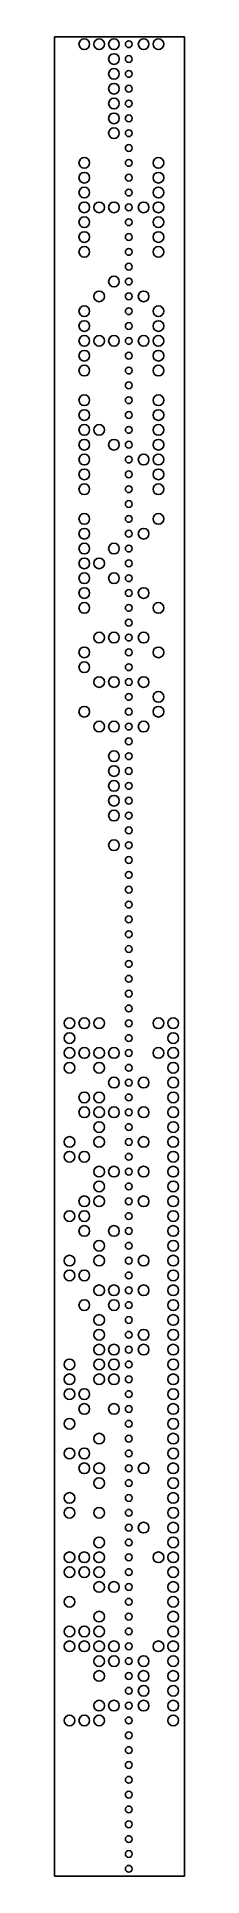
# Model space of a CAD drawing. Extents: x 0 to 22, y 0 to 315.
import ezdxf

# ---------------------------------------------------------------- set-up
doc = ezdxf.new("R2010")
doc.units = 0
doc.layers.add('JA', color=7, linetype='CONTINUOUS')

msp = doc.modelspace()

# ---------------------------------------------------------------- linework, layer by layer
at = {"layer": 'JA'}
for p, q in [((0, 0), (0, 314.96)), ((0, 314.96), (22.225, 314.96)), ((0, 314.96, 7), (22.225, 314.96)), ((22.225, 0), (22.225, 314.96)), ((0, 0), (22.225, 0))]:
    msp.add_line(p, q, dxfattribs=at)
for centre, radius in [((5.08, 313.69), 0.915), ((7.62, 313.69), 0.915), ((10.16, 313.69), 0.915), ((10.16, 311.15), 0.915), ((12.7, 313.69), 0.585), ((15.24, 313.69), 0.915), ((17.779999, 313.69), 0.915), ((10.16, 308.61), 0.915), ((12.7, 311.15), 0.585), ((12.7, 308.61), 0.585), ((10.16, 306.06998), 0.915), ((12.7, 306.06998), 0.585), ((10.16, 303.52997), 0.915), ((12.7, 303.52997), 0.585), ((10.16, 300.98996), 0.915), ((10.16, 298.44995), 0.915), ((12.7, 300.98996), 0.585), ((12.7, 298.44995), 0.585), ((12.7, 295.90994), 0.585), ((5.08, 293.36993), 0.915), ((12.7, 293.36993), 0.585), ((17.779999, 293.36993), 0.915), ((5.08, 290.82993), 0.915), ((12.7, 290.82993), 0.585), ((17.779999, 290.82993), 0.915), ((5.08, 288.28992), 0.915), ((5.08, 285.7499), 0.915), ((7.62, 285.7499), 0.915), ((10.16, 285.7499), 0.915), ((12.7, 288.28992), 0.585), ((15.24, 285.7499), 0.915), ((17.779999, 288.28992), 0.915), ((17.779999, 285.7499), 0.915), ((5.08, 283.2099), 0.915), ((12.7, 285.7499), 0.585), ((12.7, 283.2099), 0.585), ((17.779999, 283.2099), 0.915), ((5.08, 280.6699), 0.915), ((12.7, 280.6699), 0.585), ((17.779999, 280.6699), 0.915), ((5.08, 278.12988), 0.915), ((12.7, 278.12988), 0.585), ((17.779999, 278.12988), 0.915), ((12.7, 275.58987), 0.585), ((7.62, 270.50986), 0.915), ((10.16, 273.04987), 0.915), ((12.7, 273.04987), 0.585), ((12.7, 270.50986), 0.585), ((15.24, 270.50986), 0.915), ((5.08, 267.96985), 0.915), ((12.7, 267.96985), 0.585), ((17.779999, 267.96985), 0.915), ((5.08, 265.42984), 0.915), ((12.7, 265.42984), 0.585), ((17.779999, 265.42984), 0.915), ((5.08, 262.88983), 0.915), ((7.62, 262.88983), 0.915), ((10.16, 262.88983), 0.915), ((12.7, 262.88983), 0.585), ((15.24, 262.88983), 0.915), ((17.779999, 262.88983), 0.915), ((5.08, 260.34982), 0.915), ((5.08, 257.8098), 0.915), ((12.7, 260.34982), 0.585), ((12.7, 257.8098), 0.585), ((17.779999, 260.34982), 0.915), ((17.779999, 257.8098), 0.915), ((12.7, 255.26982), 0.585), ((5.08, 252.72983), 0.915), ((12.7, 252.72983), 0.585), ((17.779999, 252.72983), 0.915), ((5.08, 250.18983), 0.915), ((12.7, 250.18983), 0.585), ((17.779999, 250.18983), 0.915), ((5.08, 247.64984), 0.915), ((5.08, 245.10985), 0.915), ((7.62, 247.64984), 0.915), ((10.16, 245.10985), 0.915), ((12.7, 247.64984), 0.585), ((12.7, 245.10985), 0.585), ((17.779999, 247.64984), 0.915), ((17.779999, 245.10985), 0.915), ((5.08, 242.56985), 0.915), ((12.7, 242.56985), 0.585), ((15.24, 242.56985), 0.915), ((17.779999, 242.56985), 0.915), ((5.08, 240.02986), 0.915), ((12.7, 240.02986), 0.585), ((17.779999, 240.02986), 0.915), ((5.08, 237.48987), 0.915), ((12.7, 237.48987), 0.585), ((17.779999, 237.48987), 0.915), ((5.08, 232.40988), 0.915), ((12.7, 234.94987), 0.585), ((17.779999, 232.40988), 0.915), ((5.08, 229.86989), 0.915), ((12.7, 232.40988), 0.585), ((12.7, 229.86989), 0.585), ((15.24, 229.86989), 0.915), ((5.08, 227.3299), 0.915), ((10.16, 227.3299), 0.915), ((12.7, 227.3299), 0.585), ((5.08, 224.7899), 0.915), ((7.62, 224.7899), 0.915), ((12.7, 224.7899), 0.585), ((5.08, 222.24991), 0.915), ((5.08, 219.70992), 0.915), ((10.16, 222.24991), 0.915), ((12.7, 222.24991), 0.585), ((15.24, 219.70992), 0.915), ((5.08, 217.16992), 0.915), ((12.7, 219.70992), 0.585), ((12.7, 217.16992), 0.585), ((17.779999, 217.16992), 0.915), ((12.7, 214.62993), 0.585), ((7.62, 212.08994), 0.915), ((10.16, 212.08994), 0.915), ((12.7, 212.08994), 0.585), ((15.24, 212.08994), 0.915), ((5.08, 209.54994), 0.915), ((5.08, 207.00995), 0.915), ((12.7, 209.54994), 0.585), ((17.779999, 209.54994), 0.915), ((7.62, 204.46996), 0.915), ((10.16, 204.46996), 0.915), ((12.7, 207.00995), 0.585), ((12.7, 204.46996), 0.585), ((15.24, 204.46996), 0.915), ((12.7, 201.92996), 0.585), ((17.779999, 201.92996), 0.915), ((5.08, 199.38997), 0.915), ((12.7, 199.38997), 0.585), ((17.779999, 199.38997), 0.915), ((7.62, 196.84998), 0.915), ((10.16, 196.84998), 0.915), ((12.7, 196.84998), 0.585), ((15.24, 196.84998), 0.915), ((10.16, 191.76999), 0.915), ((12.7, 194.30998), 0.585), ((12.7, 191.76999), 0.585), ((10.16, 189.23), 0.915), ((12.7, 189.23), 0.585), ((10.16, 186.69), 0.915), ((12.7, 186.69), 0.585), ((10.16, 184.15001), 0.915), ((12.7, 184.15001), 0.585), ((10.16, 181.61002), 0.915), ((12.7, 181.61002), 0.585), ((12.7, 179.07002), 0.585), ((10.16, 176.53003), 0.915), ((12.7, 176.53003), 0.585), ((12.7, 173.99004), 0.585), ((12.7, 171.45004), 0.585), ((12.7, 168.91005), 0.585), ((12.7, 166.37006), 0.585), ((12.7, 163.83006), 0.585), ((12.7, 161.29007), 0.585), ((12.7, 158.75008), 0.585), ((12.7, 156.21008), 0.585), ((12.7, 153.67009), 0.585), ((12.7, 151.1301), 0.585), ((12.7, 148.5901), 0.585), ((2.54, 146.05011), 0.915), ((5.08, 146.05011), 0.915), ((7.62, 146.05011), 0.915), ((12.7, 146.05011), 0.585), ((17.779999, 146.05011), 0.915), ((20.32, 146.05011), 0.915), ((2.54, 143.51012), 0.915), ((2.54, 140.97012), 0.915), ((5.08, 140.97012), 0.915), ((7.62, 140.97012), 0.915), ((10.16, 140.97012), 0.915), ((12.7, 143.51012), 0.585), ((17.779999, 140.97012), 0.915), ((20.32, 143.51012), 0.915), ((20.32, 140.97012), 0.915), ((2.54, 138.43013), 0.915), ((7.62, 138.43013), 0.915), ((12.7, 140.97012), 0.585), ((12.7, 138.43013), 0.585), ((20.32, 138.43013), 0.915), ((10.16, 135.89014), 0.915), ((12.7, 135.89014), 0.585), ((15.24, 135.89014), 0.915), ((20.32, 135.89014), 0.915), ((5.08, 133.35014), 0.915), ((7.62, 133.35014), 0.915), ((12.7, 133.35014), 0.585), ((20.32, 133.35014), 0.915), ((5.08, 130.81015), 0.915), ((7.62, 130.81015), 0.915), ((7.62, 128.27016), 0.915), ((10.16, 130.81015), 0.915), ((12.7, 130.81015), 0.585), ((15.24, 130.81015), 0.915), ((20.32, 130.81015), 0.915), ((20.32, 128.27016), 0.915), ((2.54, 125.730156), 0.915), ((7.62, 125.730156), 0.915), ((12.7, 128.27016), 0.585), ((12.7, 125.730156), 0.585), ((15.24, 125.730156), 0.915), ((20.32, 125.730156), 0.915), ((2.54, 123.190155), 0.915), ((5.08, 123.190155), 0.915), ((12.7, 123.190155), 0.585), ((20.32, 123.190155), 0.915), ((7.62, 120.650154), 0.915), ((10.16, 120.650154), 0.915), ((12.7, 120.650154), 0.585), ((15.24, 120.650154), 0.915), ((20.32, 120.650154), 0.915), ((7.62, 118.11015), 0.915), ((12.7, 118.11015), 0.585), ((20.32, 118.11015), 0.915), ((2.54, 113.03015), 0.915), ((5.08, 115.57015), 0.915), ((5.08, 113.03015), 0.915), ((7.62, 115.57015), 0.915), ((12.7, 115.57015), 0.585), ((12.7, 113.03015), 0.585), ((15.24, 115.57015), 0.915), ((20.32, 115.57015), 0.915), ((20.32, 113.03015), 0.915), ((5.08, 110.49015), 0.915), ((10.16, 110.49015), 0.915), ((12.7, 110.49015), 0.585), ((20.32, 110.49015), 0.915), ((7.62, 107.95015), 0.915), ((12.7, 107.95015), 0.585), ((20.32, 107.95015), 0.915), ((2.54, 105.41015), 0.915), ((7.62, 105.41015), 0.915), ((12.7, 105.41015), 0.585), ((15.24, 105.41015), 0.915), ((20.32, 105.41015), 0.915), ((2.54, 102.87015), 0.915), ((5.08, 102.87015), 0.915), ((7.62, 100.33015), 0.915), ((10.16, 100.33015), 0.915), ((12.7, 102.87015), 0.585), ((12.7, 100.33015), 0.585), ((15.24, 100.33015), 0.915), ((20.32, 102.87015), 0.915), ((20.32, 100.33015), 0.915), ((5.08, 97.790146), 0.915), ((10.16, 97.790146), 0.915), ((12.7, 97.790146), 0.585), ((20.32, 97.790146), 0.915), ((7.62, 95.250145), 0.915), ((12.7, 95.250145), 0.585), ((20.32, 95.250145), 0.915), ((7.62, 92.710144), 0.915), ((12.7, 92.710144), 0.585), ((15.24, 92.710144), 0.915), ((20.32, 92.710144), 0.915), ((2.54, 87.63014), 0.915), ((7.62, 90.17014), 0.915), ((7.62, 87.63014), 0.915), ((10.16, 90.17014), 0.915), ((10.16, 87.63014), 0.915), ((12.7, 90.17014), 0.585), ((12.7, 87.63014), 0.585), ((15.24, 90.17014), 0.915), ((20.32, 90.17014), 0.915), ((20.32, 87.63014), 0.915), ((2.54, 85.09014), 0.915), ((7.62, 85.09014), 0.915), ((10.16, 85.09014), 0.915), ((12.7, 85.09014), 0.585), ((20.32, 85.09014), 0.915), ((2.54, 82.55014), 0.915), ((5.08, 82.55014), 0.915), ((12.7, 82.55014), 0.585), ((20.32, 82.55014), 0.915), ((5.08, 80.01014), 0.915), ((10.16, 80.01014), 0.915), ((12.7, 80.01014), 0.585), ((20.32, 80.01014), 0.915), ((2.54, 77.47014), 0.915), ((7.62, 74.93014), 0.915), ((12.7, 77.47014), 0.585), ((20.32, 77.47014), 0.915), ((20.32, 74.93014), 0.915), ((2.54, 72.39014), 0.915), ((5.08, 72.39014), 0.915), ((12.7, 74.93014), 0.585), ((12.7, 72.39014), 0.585), ((20.32, 72.39014), 0.915), ((5.08, 69.850136), 0.915), ((7.62, 69.850136), 0.915), ((12.7, 69.850136), 0.585), ((15.24, 69.850136), 0.915), ((20.32, 69.850136), 0.915), ((7.62, 67.310135), 0.915), ((12.7, 67.310135), 0.585), ((20.32, 67.310135), 0.915), ((2.54, 64.770134), 0.915), ((2.54, 62.230133), 0.915), ((7.62, 62.230133), 0.915), ((12.7, 64.770134), 0.585), ((20.32, 64.770134), 0.915), ((20.32, 62.230133), 0.915), ((12.7, 62.230133), 0.585), ((12.7, 59.690132), 0.585), ((15.24, 59.690132), 0.915), ((20.32, 59.690132), 0.915), ((7.62, 57.15013), 0.915), ((12.7, 57.15013), 0.585), ((20.32, 57.15013), 0.915), ((2.54, 54.61013), 0.915), ((5.08, 54.61013), 0.915), ((7.62, 54.61013), 0.915), ((12.7, 54.61013), 0.585), ((17.779999, 54.61013), 0.915), ((20.32, 54.61013), 0.915), ((2.54, 52.07013), 0.915), ((5.08, 52.07013), 0.915), ((7.62, 52.07013), 0.915), ((7.62, 49.53013), 0.915), ((10.16, 49.53013), 0.915), ((12.7, 52.07013), 0.585), ((20.32, 52.07013), 0.915), ((20.32, 49.53013), 0.915), ((2.54, 46.990128), 0.915), ((12.7, 49.53013), 0.585), ((12.7, 46.990128), 0.585), ((20.32, 46.990128), 0.915), ((7.62, 44.450127), 0.915), ((12.7, 44.450127), 0.585), ((20.32, 44.450127), 0.915), ((2.54, 41.910126), 0.915), ((5.08, 41.910126), 0.915), ((7.62, 41.910126), 0.915), ((12.7, 41.910126), 0.585), ((20.32, 41.910126), 0.915), ((2.54, 39.370125), 0.915), ((5.08, 39.370125), 0.915), ((7.62, 39.370125), 0.915), ((10.16, 39.370125), 0.915), ((12.7, 39.370125), 0.585), ((17.779999, 39.370125), 0.915), ((20.32, 39.370125), 0.915), ((7.62, 36.830124), 0.915), ((7.62, 34.290123), 0.915), ((10.16, 36.830124), 0.915), ((12.7, 36.830124), 0.585), ((12.7, 34.290123), 0.585), ((15.24, 36.830124), 0.915), ((15.24, 34.290123), 0.915), ((20.32, 36.830124), 0.915), ((20.32, 34.290123), 0.915), ((12.7, 31.750122), 0.585), ((15.24, 31.750122), 0.915), ((20.32, 31.750122), 0.915), ((7.62, 29.210121), 0.915), ((10.16, 29.210121), 0.915), ((12.7, 29.210121), 0.585), ((15.24, 29.210121), 0.915), ((20.32, 29.210121), 0.915), ((2.54, 26.67012), 0.915), ((5.08, 26.67012), 0.915), ((7.62, 26.67012), 0.915), ((12.7, 26.67012), 0.585), ((20.32, 26.67012), 0.915), ((12.7, 24.13012), 0.585), ((12.7, 21.590118), 0.585), ((12.7, 19.050117), 0.585), ((12.7, 16.510117), 0.585), ((12.7, 13.970117), 0.585), ((12.7, 11.430117), 0.585), ((12.7, 8.890117), 0.585), ((12.7, 6.350117), 0.585), ((12.7, 3.810117), 0.585), ((12.7, 1.270117), 0.585)]:
    msp.add_circle(centre, radius, dxfattribs=at)

doc.saveas('drawing.dxf')
